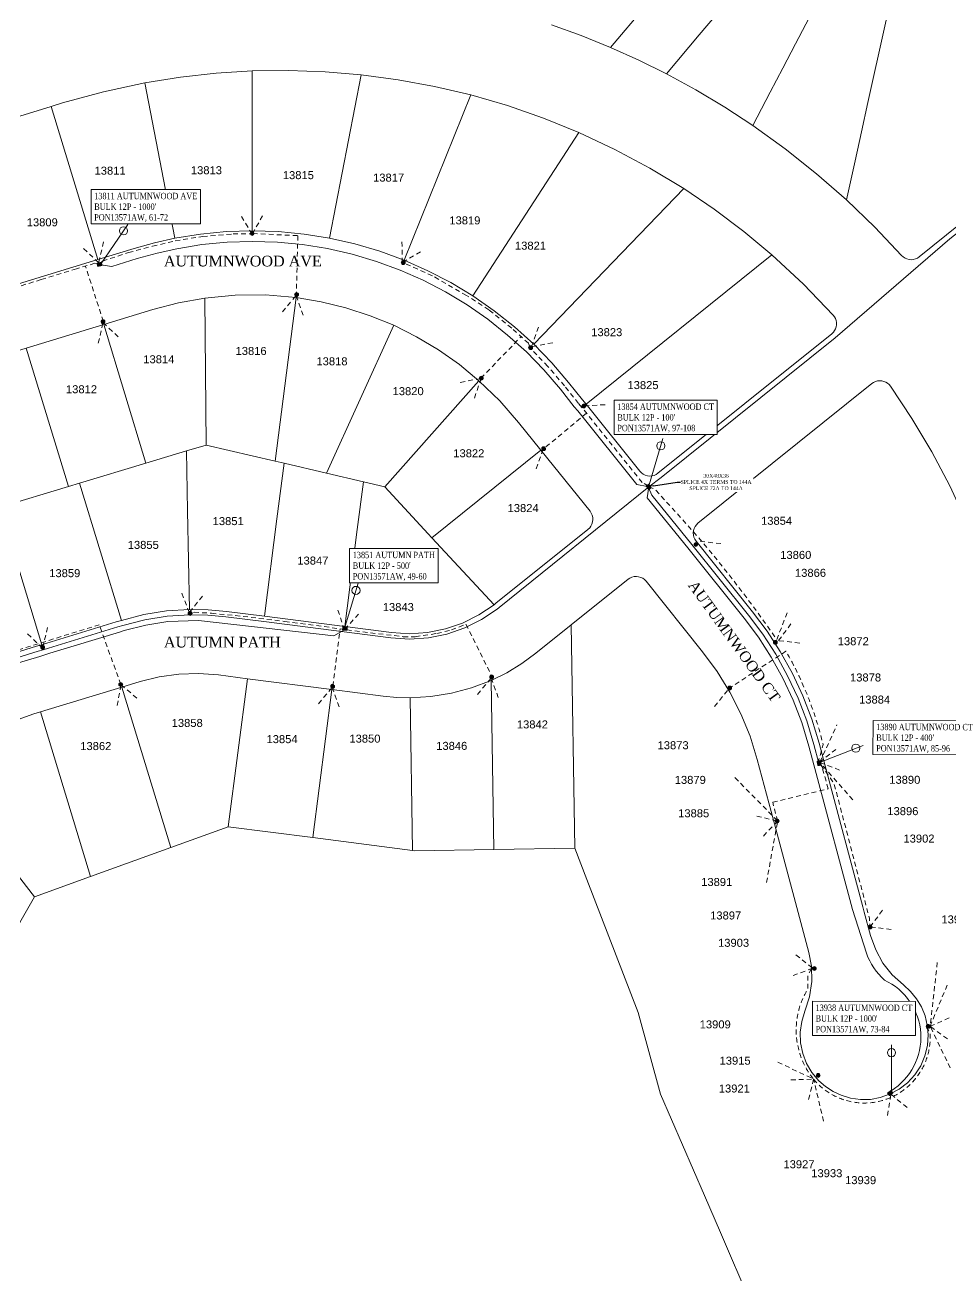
# Model space of a CAD drawing. Header units: feet. Extents: x 865220 to 2866543, y -2240498 to 973965.
# Drawn here: x 2857373 to 2858241, y 966160 to 967332 of the extents above; entities that cross this region are included whole.
import ezdxf
from ezdxf import colors
from ezdxf.entities.mleader import LeaderData, LeaderLine
from ezdxf.enums import TextEntityAlignment as Align
from ezdxf.lldxf.tags import DXFTag
from ezdxf.math import Vec2, Vec3

# ---------------------------------------------------------------- set-up
doc = ezdxf.new("R2010")
doc.units = ezdxf.units.FT
doc.header["$LTSCALE"] = 0.015
doc.header["$MEASUREMENT"] = 0
doc.linetypes.add('DASHED', pattern=[5, 3, -2])
for name, color, linetype in [('144A', 112, '144A'), ('72A', 112, '72A'), ('Dakota County Addresses', 7, 'Continuous'), ('Dakota County Parcels', 7, 'Continuous'), ('DETAIL', 7, 'Continuous'), ('DROP BURIED', 7, 'DASHED'), ('STREET NAME', 7, 'Continuous'), ('TAIL', 1, 'MST'), ('TELEPHONE STRUCT-PROP', 6, 'Continuous'), ('TERMINALS', 7, 'Continuous')]:
    doc.layers.add(name, color=color, linetype=linetype)
doc.layers.add('RUNNING LINE (UNDERGROUND)', color=10, linetype='Continuous', lineweight=40)
doc.styles.add('Dimensions 100', font='arial.ttf')
doc.styles.add('Line', font='txt.shx', dxfattribs={"height": 3})
doc.styles.add('SIMPLEX', font='times.ttf', dxfattribs={"width": 0.8})
doc.styles.get("Standard").update_dxf_attribs({"font": 'times.ttf'})
doc.styles.add('Utilities', font='arial.ttf', dxfattribs={"height": 2.5})
tags = doc.linetypes.add('144A', pattern='A,80,-5,["144A",Line,S=1.5,R=0,X=0,Y=-1.5],-24', length=109).pattern_tags.tags
tags[6] = DXFTag(74, 10)
tags = doc.linetypes.add('72A', pattern='A,80,-5,["72A",Line,S=1.5,R=0,X=0,Y=-1.5],-20', length=105).pattern_tags.tags
tags[6] = DXFTag(74, 10)
tags = doc.linetypes.add('MST', pattern='A,5,-5,5,-5,["TAIL",Line,S=1.5,R=0,X=0,Y=-1.5],-20', length=40).pattern_tags.tags
tags[10] = DXFTag(74, 10)

# ---------------------------------------------------------------- blocks, each defined once
blk = doc.blocks.new('ACMAP_ANN_TEMPLATE_Dakota County Addresses')
at = {"layer": 'Dakota County Addresses', "style": 'Dimensions 100'}
blk.add_attdef('DakotaCountyAddress', text='', height=50, dxfattribs=at).set_placement((0, 0), align=Align.CENTER)
blk = doc.blocks.new('Proposed FlowerPot')
at = {"lineweight": 5, "ltscale": 100, "true_color": 0xffffff}
h = blk.add_hatch(color=7, dxfattribs=at)
h.dxf.hatch_style = 1
h.paths.add_polyline_path([(-0.06, 0, 0.414214), (0, -0.06, 0.414214), (0.06, 0, 0.414214), (0, 0.06, 0.414214)])
at = {"lineweight": 5, "ltscale": 100}
blk.add_circle((0, 0), 0.0604, dxfattribs=at)
at = {"layer": 'RUNNING LINE (UNDERGROUND)', "color": 6, "lineweight": 5, "const_width": 0.00907, "flags": 128}
blk.add_lwpolyline([(-0.06, 0, -0.414214), (0, 0.06, -0.414214), (0.06, 0, -0.414214), (0, -0.06, -0.414214), (-0.06, 0)], format="xyb", dxfattribs=at)
at = {"color": 18, "linetype": 'ByBlock', "lineweight": 5, "ltscale": 100, "true_color": 0x000000, "style": 'Dimensions 100'}
blk.add_text('F', height=0.0744, dxfattribs=at).set_placement((-0.029, -0.037))
blk = doc.blocks.new('NEW HH')
at = {"ltscale": 40, "true_color": 0xffffff}
h = blk.add_hatch(color=7, dxfattribs=at)
h.dxf.hatch_style = 1
h.paths.add_polyline_path([(-0.061, -0.031, 0.414214), (-0.046, -0.046), (0.046, -0.046, 0.414214), (0.061, -0.031), (0.061, 0.031, 0.414214), (0.046, 0.046), (-0.046, 0.046, 0.414214), (-0.061, 0.031)])
at = {"layer": 'RUNNING LINE (UNDERGROUND)', "color": 6, "lineweight": 0, "const_width": 0.005, "flags": 128}
blk.add_lwpolyline([(-0.061, 0.031), (-0.061, -0.031, 0.414214), (-0.046, -0.046), (0.046, -0.046, 0.414214), (0.061, -0.031), (0.061, 0.031, 0.414214), (0.046, 0.046), (-0.046, 0.046, 0.414214)], format="xyb", close=True, dxfattribs=at)
at = {"layer": 'TELEPHONE STRUCT-PROP', "color": 18, "true_color": 0x000000, "style": 'Utilities'}
blk.add_text('HH', height=0.05, dxfattribs=at).set_placement((0, 0), align=Align.MIDDLE_CENTER)
blk = doc.blocks.new('TERMINAL')
at = {"lineweight": 5, "ltscale": 0.5, "flags": 128}
blk.add_lwpolyline([(-0.1, -0.6), (-0.1, 44.8)], dxfattribs=at)
at = {"lineweight": 5, "ltscale": 0.5}
blk.add_circle((-0.1, 37.6), 3.83, dxfattribs=at)

msp = doc.modelspace()

# ---------------------------------------------------------------- linework, layer by layer
at = {"layer": '144A', "lineweight": 5, "ltscale": 100, "flags": 128}
msp.add_lwpolyline([(2859065.3, 967615.8), (2859046.3, 967598.4), (2858959.9, 967522.2), (2858939.2, 967505.1), (2858930.3, 967498.5), (2858913.8, 967487.3), (2858896.7, 967476.8), (2858873.7, 967464.7), (2858850, 967454.1), (2858825.6, 967445.3), (2858780.4, 967430.5), (2858704.5, 967405.7), (2858598.6, 967370.1), (2858561, 967354.7), (2858524.3, 967337.3), (2858491.8, 967319.9), (2858460.1, 967301.1), (2858436.5, 967285.8), (2858413.4, 967269.6), (2858383.7, 967246.9), (2858351.6, 967221.1), (2858280.2, 967163.8), (2858260.2, 967147.8), (2858257.7, 967145.7), (2858240.2, 967131.8), (2858132.7, 967039), (2857969.6, 966908.2), (2857957.8, 966899.3)], dxfattribs=at)
at = {"layer": '72A', "lineweight": 5, "ltscale": 100, "flags": 128}
msp.add_lwpolyline([(2857957.8, 966899.3), (2857817.7, 966786.3), (2857815.8, 966784.8), (2857801.2, 966775), (2857785.4, 966767.1), (2857768.6, 966761.3), (2857751.3, 966757.8), (2857733.6, 966756.6), (2857716.2, 966757.7), (2857672.3, 966763.3), (2857596.9, 966773), (2857561.5, 966777.6), (2857544.5, 966779.1), (2857527.5, 966779.4), (2857506.4, 966778), (2857485.4, 966774.7), (2857464.8, 966769.4), (2857460.1, 966768), (2857395.1, 966748.1), (2857390.3, 966746.7), (2857385.5, 966745.2), (2857365.6, 966739.1), (2857344.2, 966731.8), (2857260.3, 966702.7), (2857237.3, 966740.3), (2857228.2, 966757.3), (2857220.5, 966774.8), (2857215.1, 966790.4), (2857197.8, 966847), (2857175.7, 966919.7), (2857153.5, 966992.3), (2857131.3, 967065), (2857100.9, 967164.7), (2857072.3, 967258.3), (2857047.4, 967339.9), (2857041.8, 967354), (2857033.9, 967367.1), (2857024, 967378.9), (2857012.5, 967388.7), (2856975.8, 967415.3)], dxfattribs=at)
at = {"layer": 'Dakota County Parcels', "lineweight": 5, "ltscale": 100}
for p, q in [((2857586.2, 967139.4), (2857586.2, 967289.2)), ((2857513.7, 967132.4), (2857485.4, 967278)), ((2857658.7, 967132.5), (2857688.4, 967285.6)), ((2857728.5, 967111.8), (2857791, 967266.7)), ((2857397.6, 967255.9), (2857323.2, 967233.2)), ((2857408.4, 967259.2), (2857397.6, 967255.9)), ((2857397.6, 967255.9), (2857441.4, 967112.5)), ((2857793.1, 967078.3), (2857892.4, 967231.4)), ((2857850.1, 967033), (2857990.8, 967178.9)), ((2857899.1, 966976.9), (2858073.4, 967116.8)), ((2857541.7, 967076.3), (2857542.9, 966938.5)), ((2857607.5, 966923.4), (2857627.2, 967076.8)), ((2857493, 967065.5), (2857446.9, 967051.4)), ((2857446.9, 967051.4), (2857374.2, 967029.2)), ((2857446.9, 967051.4), (2857486.5, 966921.5)), ((2857655.7, 966912.1), (2857718.8, 967050.8)), ((2858129.5, 967042.9), (2857966.5, 966912.1)), ((2857374.2, 967029.2), (2857301.5, 967007.1)), ((2857374.2, 967029.2), (2857413.8, 966899.6)), ((2857710.4, 966899.3), (2857798.7, 966998.8)), ((2858004, 966865.3), (2858167.1, 966996.1)), ((2857835.9, 966959.7), (2857856.8, 966933.6)), ((2857542.9, 966938.5), (2857524.5, 966933)), ((2857542.9, 966938.5), (2857607.5, 966923.4)), ((2857524.5, 966933), (2857486.5, 966921.5)), ((2857525.6, 966877), (2857524.5, 966933)), ((2857856.8, 966933.6), (2857754.6, 966851.6)), ((2857856.8, 966933.6), (2857902.8, 966876.4)), ((2857486.5, 966921.5), (2857424.2, 966902.7)), ((2857607.5, 966923.4), (2857616, 966921.4)), ((2857616, 966921.4), (2857609.3, 966869.3)), ((2857616, 966921.4), (2857655.7, 966912.1)), ((2857655.7, 966912.1), (2857690.4, 966904)), ((2857424.2, 966902.7), (2857413.8, 966899.6)), ((2857463.5, 966774.2), (2857424.2, 966902.7)), ((2857690.4, 966904), (2857684.6, 966859.3)), ((2857690.4, 966904), (2857710.4, 966899.3)), ((2857413.8, 966899.6), (2857349.5, 966880.2)), ((2857751, 966855.4), (2857710.4, 966899.3)), ((2857388.8, 966751.4), (2857349.5, 966880.2)), ((2857527.4, 966784.4), (2857525.6, 966877)), ((2857609.3, 966869.3), (2857597.6, 966778)), ((2857684.6, 966859.3), (2857672.9, 966768.3)), ((2857754.6, 966851.6), (2857751, 966855.4)), ((2857812.8, 966788.8), (2857754.6, 966851.6)), ((2857885.1, 966769.9), (2857938.5, 966812.7)), ((2857955.4, 966810.9), (2858008.4, 966744.7)), ((2857852.1, 966743.4), (2857885.1, 966769.9)), ((2857888.5, 966560.6), (2857885.1, 966769.9)), ((2857464, 966711.7), (2857481, 966716.9)), ((2857554.4, 966723), (2857581.6, 966719.5)), ((2857563.7, 966580.7), (2857581.6, 966719.5)), ((2857581.6, 966719.5), (2857660.9, 966709.3)), ((2857812.5, 966559.4), (2857810, 966717.8)), ((2857387.5, 966688.3), (2857464, 966711.7)), ((2857464, 966711.7), (2857509.9, 966561.3)), ((2857643.1, 966570.5), (2857660.9, 966709.3)), ((2857660.9, 966709.3), (2857709, 966703.2)), ((2857736.5, 966558.5), (2857734.2, 966701.6)), ((2857381.5, 966686.5), (2857387.5, 966688.3)), ((2857387.5, 966688.3), (2857434.6, 966534.1)), ((2858059.6, 966643.7), (2858077, 966578.7)), ((2857382, 966515.1), (2857287.1, 966637.6)), ((2857509.9, 966561.3), (2857563.7, 966580.7)), ((2857563.7, 966580.7), (2857643.1, 966570.5)), ((2858077, 966578.7), (2858107.9, 966463)), ((2857434.6, 966534.1), (2857509.9, 966561.3)), ((2857643.1, 966570.5), (2857736.5, 966558.5)), ((2857812.5, 966559.4), (2857888.5, 966560.6)), ((2857888.5, 966560.6), (2857899.7, 966531.3)), ((2857736.5, 966558.5), (2857738.5, 966558.2)), ((2857738.5, 966558.2), (2857812.5, 966559.4)), ((2857382, 966515.1), (2857434.6, 966534.1)), ((2857899.7, 966531.3), (2857947.9, 966406.6)), ((2857355.4, 966468.6), (2857382, 966515.1)), ((2858110.3, 966450.1), (2858107.9, 966463)), ((2857947.9, 966406.6), (2857968.8, 966330.2)), ((2857968.8, 966330.2), (2858010, 966235.2)), ((2858010, 966235.2), (2858025, 966200.5)), ((2858025, 966200.5), (2858071.3, 966093.6))]:
    msp.add_line(p, q, dxfattribs=at)
for points in [[(2858067.3, 967483.8), (2857993.8, 967396.5), (2857977.7, 967377.4), (2857961.6, 967358.3), (2857954.7, 967350), (2857922.1, 967311.2)], [(2858110.1, 967447.7), (2858037.4, 967361.3), (2858021.3, 967342.2), (2858005.2, 967323.1), (2857974.4, 967286.4)], [(2858150.3, 967419.5), (2858095.4, 967314.5), (2858083.6, 967291.9), (2858071.8, 967269.3), (2858055.4, 967238)], [(2858195, 967403.2), (2858163.4, 967259.5), (2858157.4, 967232.2), (2858151.4, 967204.9), (2858143.3, 967168.3)], [(2858623.3, 967384.4), (2858596.8, 967374.8), (2858559, 967359.2), (2858522.1, 967341.8), (2858489.3, 967324.3), (2858457.4, 967305.3), (2858433.7, 967289.9), (2858410.5, 967273.6), (2858380.6, 967250.8), (2858348.5, 967225), (2858277, 967167.7), (2858257.1, 967151.7), (2858254.5, 967149.6), (2858237.1, 967135.7), (2858211.3, 967115)], [(2857866.8, 967332.5), (2857894.6, 967322.4), (2857922.1, 967311.2)], [(2857922.1, 967311.2), (2857948.5, 967299.3), (2857974.4, 967286.4)], [(2857485.4, 967278), (2857518.8, 967283.4), (2857552.4, 967287.1), (2857586.2, 967289.2)], [(2857586.2, 967289.2), (2857620.3, 967289.7), (2857654.4, 967288.5), (2857688.4, 967285.6)], [(2857408.4, 967259.2), (2857446.6, 967269.7), (2857485.4, 967278)], [(2857688.4, 967285.6), (2857722.9, 967281), (2857757.1, 967274.7), (2857791, 967266.7)], [(2857974.4, 967286.4), (2858002, 967271.4), (2858029.1, 967255.2), (2858055.4, 967238)], [(2857791, 967266.7), (2857825.4, 967256.7), (2857859.2, 967244.9), (2857892.4, 967231.4)], [(2857892.4, 967231.4), (2857926.1, 967215.6), (2857959, 967198.1), (2857990.8, 967178.9)], [(2858055.4, 967238), (2858085.8, 967216.1), (2858115.1, 967192.9), (2858143.3, 967168.3)], [(2857990.8, 967178.9), (2858019.3, 967159.5), (2858046.9, 967138.8), (2858073.4, 967116.8)], [(2858143.3, 967168.3), (2858169.7, 967142.9), (2858194.9, 967116.3)], [(2857949.6, 966913.9), (2857899.1, 966976.9), (2857895.9, 966980.8), (2857882.7, 966997.3), (2857867, 967015.6), (2857850.1, 967033), (2857832.1, 967049.3), (2857813.1, 967064.4), (2857793.1, 967078.3), (2857772.3, 967090.8), (2857750.7, 967102), (2857728.5, 967111.8), (2857705.7, 967120.2), (2857682.4, 967127.1), (2857658.7, 967132.5), (2857634.7, 967136.3), (2857610.5, 967138.7), (2857586.2, 967139.4), (2857561.9, 967138.6), (2857537.7, 967136.3), (2857513.7, 967132.4), (2857494.5, 967128.2), (2857475.4, 967122.9), (2857441.4, 967112.5), (2857367, 967089.8)], [(2858073.4, 967116.8), (2858103, 967089.4), (2858130.9, 967060.3)], [(2858211.3, 967115), (2858209.7, 967113.8), (2858207.8, 967113), (2858205.9, 967112.5), (2858203.9, 967112.3), (2858201.9, 967112.5), (2858199.9, 967113), (2858198.1, 967113.8), (2858196.4, 967114.9), (2858194.9, 967116.3)], [(2857493, 967065.5), (2857517.1, 967071.9), (2857541.7, 967076.3)], [(2857541.7, 967076.3), (2857570.2, 967079), (2857598.7, 967079.2), (2857627.2, 967076.8)], [(2857627.2, 967076.8), (2857650.8, 967072.9), (2857674, 967067.2), (2857696.7, 967059.8), (2857718.8, 967050.8)], [(2858129.5, 967042.9), (2858131, 967044.3), (2858132.1, 967045.8), (2858133, 967047.5), (2858133.7, 967049.4), (2858134, 967051.3), (2858134, 967053.3), (2858133.7, 967055.2), (2858133, 967057.1), (2858132.1, 967058.8), (2858130.9, 967060.3)], [(2857718.8, 967050.8), (2857740.2, 967040.1), (2857760.7, 967027.8), (2857780.3, 967014), (2857798.7, 966998.8)], [(2857798.7, 966998.8), (2857818.2, 966980), (2857835.9, 966959.7)], [(2858184.4, 966993.7), (2858183.1, 966995.2), (2858181.6, 966996.5), (2858180, 966997.5), (2858178.2, 966998.2), (2858176.3, 966998.6), (2858174.3, 966998.8), (2858172.4, 966998.6), (2858170.5, 966998), (2858168.7, 966997.2), (2858167.1, 966996.1)], [(2858184.4, 966993.7), (2858204.5, 966963.5), (2858223.1, 966932.3), (2858240.1, 966900.2), (2858255.3, 966867.3)], [(2857949.6, 966913.9), (2857951, 966912.4), (2857952.7, 966911.2), (2857954.6, 966910.2), (2857956.6, 966909.7), (2857958.7, 966909.4), (2857960.8, 966909.6), (2857962.8, 966910.1), (2857964.7, 966910.9), (2857966.5, 966912.1)], [(2857900.9, 966859.5), (2857902.5, 966861), (2857903.7, 966862.6), (2857904.6, 966864.5), (2857905.2, 966866.5), (2857905.4, 966868.6), (2857905.3, 966870.7), (2857904.8, 966872.7), (2857904, 966874.6), (2857902.8, 966876.4)], [(2858004, 966865.3), (2858002.5, 966863.8), (2858001.3, 966862.1), (2858000.3, 966860.3), (2857999.7, 966858.3), (2857999.5, 966856.2), (2857999.7, 966854.1), (2858000.2, 966852.1), (2858001, 966850.2), (2858002.2, 966848.4)], [(2857900.9, 966859.5), (2857814.6, 966790.2), (2857812.8, 966788.8), (2857798.7, 966779.3), (2857783.4, 966771.7), (2857767.3, 966766.1), (2857750.6, 966762.8), (2857733.6, 966761.6), (2857716.6, 966762.7), (2857672.9, 966768.3), (2857597.6, 966778), (2857562, 966782.5), (2857544.8, 966784.1), (2857527.4, 966784.4), (2857505.8, 966783), (2857484.4, 966779.6), (2857463.5, 966774.2), (2857458.7, 966772.8), (2857393.6, 966752.9), (2857388.8, 966751.4), (2857384, 966750), (2857364, 966743.9), (2857342.4, 966736.5), (2857321.3, 966727.8)], [(2858117.4, 966342.5), (2858123.7, 966337.1), (2858130.6, 966332.5), (2858138.1, 966329), (2858147, 966326.3), (2858156.3, 966325.1), (2858165.6, 966325.2), (2858174.8, 966326.8), (2858183.6, 966329.9), (2858192.5, 966334.6), (2858200.5, 966340.8), (2858207.3, 966348.3), (2858212.8, 966356.7), (2858216.7, 966366), (2858219.1, 966375.8), (2858219.8, 966385.9), (2858219, 966394.8), (2858216.9, 966403.5), (2858213.5, 966411.8), (2858208.9, 966419.5), (2858203.2, 966426.4), (2858196.6, 966432.4), (2858186.1, 966441.9), (2858177.4, 966453), (2858170.6, 966465.4), (2858165.8, 966478.7), (2858159.9, 966500.8), (2858158.6, 966505.6), (2858124.5, 966633.2), (2858117.6, 966659.2), (2858110.7, 966681.5), (2858102.4, 966703.3), (2858092.5, 966724.5), (2858081.2, 966745), (2858068.8, 966764.1), (2858055.2, 966782.3), (2858002.2, 966848.4)], [(2857955.4, 966810.9), (2857953.9, 966812.4), (2857952.2, 966813.6), (2857950.4, 966814.5), (2857948.3, 966815.1), (2857946.3, 966815.4), (2857944.2, 966815.2), (2857942.1, 966814.7), (2857940.2, 966813.9), (2857938.5, 966812.7)], [(2857852.1, 966743.4), (2857838.8, 966733.7), (2857824.7, 966725.1), (2857810, 966717.8)], [(2858008.4, 966744.7), (2858021.9, 966726.4), (2858033.9, 966706.9), (2858044.2, 966686.6), (2858052.8, 966665.5), (2858059.6, 966643.7)], [(2857481, 966716.9), (2857499, 966721.3), (2857517.3, 966723.9), (2857535.9, 966724.4), (2857554.4, 966723)], [(2857810, 966717.8), (2857791.8, 966710.8), (2857772.9, 966705.8), (2857753.7, 966702.7), (2857734.2, 966701.6)], [(2857709, 966703.2), (2857721.6, 966702), (2857734.2, 966701.6)], [(2857287.1, 966637.6), (2857309, 966653), (2857332.1, 966666.4), (2857356.4, 966677.6), (2857381.5, 966686.5)], [(2858104.3, 966407.7), (2858108.6, 966421.4), (2858110.7, 966435.7), (2858110.3, 966450.1)], [(2858104.3, 966407.7), (2858101.3, 966398.1), (2858099.9, 966388.2), (2858100.2, 966378.1), (2858102.2, 966368.2), (2858105.8, 966358.9), (2858110.9, 966350.2), (2858117.4, 966342.5)]]:
    msp.add_lwpolyline(points, dxfattribs=at)
at = {"layer": 'DROP BURIED', "lineweight": 5, "ltscale": 100}
for points in [[(2857595.9, 967153.5), (2857586, 967136.1), (2857575.9, 967153.3)], [(2857443.3, 967108), (2857445.9, 967111), (2857470.2, 967118.9), (2857492.7, 967125), (2857514, 967129.9), (2857539.7, 967134.1), (2857568.3, 967136.4), (2857585.8, 967136.4)], [(2857586.6, 967136.8), (2857628.9, 967134.8), (2857627.5, 967079.6)], [(2857446.7, 967128.9), (2857442.2, 967109.4), (2857427.6, 967123.1)], [(2857743.9, 967119.8), (2857726.8, 967109.6), (2857726.5, 967129.6)], [(2857443, 967107.8), (2857438.6, 967108.9), (2857421.3, 967103.7), (2857388.3, 967093.6), (2857345.7, 967080.6), (2857294, 967064.9), (2857286.8, 967062.4), (2857300.8, 967009.6)], [(2857446.6, 967054.4), (2857429.9, 967106)], [(2857846.6, 967029.6), (2857845.2, 967033.9), (2857829.4, 967048), (2857808, 967065.2), (2857787, 967078.8), (2857755, 967097.3), (2857727.9, 967109.3)], [(2857614.4, 967063.4), (2857627.3, 967078.6), (2857634.1, 967059.8)], [(2857441.8, 967033.9), (2857446.3, 967053.3), (2857460.9, 967039.7)], [(2857867.8, 967034.5), (2857848.1, 967030.7), (2857854.7, 967049.6)], [(2857800.5, 967001.2), (2857837.8, 967039.7)], [(2857957.4, 966900.2), (2857951.8, 966903.4), (2857895.2, 966973.7), (2857892, 966977.6), (2857878.9, 966994.1), (2857863.3, 967012.3), (2857846.6, 967029.4), (2857846.2, 967029.8)], [(2857781.2, 966997.3), (2857800.9, 967001), (2857794.2, 966982.1)], [(2857916.9, 966976.3), (2857896.9, 966975.4)], [(2857899.5, 966968.4), (2857859.4, 966935)], [(2857859, 966934.6), (2857852.1, 966915.8)], [(2858025.4, 966846.1), (2858005.5, 966848.4)], [(2857539.6, 966797), (2857527.2, 966781.4), (2857519.9, 966800)], [(2857685.9, 966780.1), (2857672.5, 966765.3), (2857666.3, 966784.3)], [(2857527.1, 966779.8), (2857531.6, 966781.8), (2857547.9, 966780.9), (2857577.6, 966777.9), (2857616.6, 966773.1), (2857653.7, 966768.3), (2857674.8, 966765.3), (2857697, 966762.5), (2857727.7, 966758.9), (2857739, 966758.9), (2857759.3, 966761.9), (2857772.9, 966765.2), (2857786.5, 966770.5), (2857810.9, 966721.7)], [(2858099.4, 966752.9), (2858079.5, 966755.2), (2858091.5, 966771.3)], [(2857442.8, 966770.1), (2857322.8, 966732.8), (2857265.4, 966708.7), (2857259.2, 966702.6)], [(2857394.2, 966767.6), (2857389.7, 966748.1), (2857375.1, 966761.8)], [(2857462.9, 966714.1), (2857442.8, 966770.1)], [(2857661.6, 966712.5), (2857668.6, 966766.2)], [(2857459.5, 966694.3), (2857463.1, 966713.9), (2857478.3, 966701)], [(2857797.3, 966704.8), (2857810.2, 966720.1), (2857817, 966701.3)], [(2857648.2, 966696.1), (2857661.1, 966711.4), (2857667.9, 966692.5)], [(2858031.7, 966708.6), (2858019.2, 966692.9)], [(2858136.7, 966633.9), (2858118.1, 966641.2), (2858133.8, 966653.6)], [(2858078.7, 966585.9), (2858074.1, 966603.7), (2858126.1, 966616.3), (2858119.7, 966638.9)], [(2858059.2, 966590.7), (2858078.7, 966586.1), (2858065, 966571.6)], [(2858185.2, 966484.5), (2858165.3, 966486.8), (2858177.3, 966502.8)], [(2858095.9, 966460.8), (2858111.4, 966448.1), (2858092.7, 966441)], [(2858237.8, 966381.8), (2858221.7, 966393.7), (2858240.1, 966401.7)], [(2858091.1, 966343.5), (2858112.4, 966344.1), (2858107.6, 966324.6)], [(2858181.7, 966310.1), (2858185, 966329.9), (2858200.4, 966317.2)]]:
    msp.add_lwpolyline(points, dxfattribs=at)
at = {"layer": 'DROP BURIED', "lineweight": 5, "ltscale": 100, "flags": 128}
for points in [[(2858087.6, 966781.3), (2858077.9, 966756.3, 0.024357), (2858003.3, 966853.3), (2857963.8, 966897.1), (2857958.5, 966898.9)], [(2858116.5, 966640.3), (2858121.3, 966657.8, 0.071496), (2858086.5, 966745.3), (2858033.7, 966710.7)], [(2858110.4, 966447.7), (2858106.9, 966441.1), (2858106.9, 966428.5, 0.317634), (2858112.4, 966344.1)], [(2858112.4, 966344.1, 0.726626), (2858221.6, 966387.4), (2858218.2, 966392.5)]]:
    msp.add_lwpolyline(points, format="xyb", dxfattribs=at)
for points in [[(2858118.1, 966641.2), (2858134.3, 966676.2)], [(2858149.2, 966606), (2858118.1, 966641.2)], [(2858119.1, 966638.8), (2858131.6, 966621.2), (2858164.7, 966494.9), (2858165.3, 966486.8)], [(2858038.7, 966626.8), (2858078.7, 966586.1)], [(2858068.3, 966528.5), (2858078.7, 966586.1)], [(2858228.4, 966453.5), (2858221.7, 966393.7), (2858237.8, 966432.7)], [(2858240.5, 966354.6), (2858221.7, 966393.7)], [(2858078.9, 966360.1), (2858112.4, 966344.1)], [(2858121.7, 966304.6), (2858112.4, 966344.1)]]:
    msp.add_lwpolyline(points, dxfattribs=at)
at = {"layer": 'TAIL', "lineweight": 5, "ltscale": 100, "flags": 128}
for points in [[(2857956.5, 966899.6), (2857946.7, 966901.5), (2857891.3, 966970.6), (2857888.1, 966974.5), (2857875, 966990.9), (2857859.6, 967008.9), (2857843.2, 967025.8), (2857825.6, 967041.6), (2857807.1, 967056.4), (2857787.7, 967069.9), (2857767.4, 967082.1), (2857746.4, 967093), (2857724.8, 967102.6), (2857702.6, 967110.7), (2857679.9, 967117.4), (2857656.8, 967122.7), (2857633.4, 967126.4), (2857609.9, 967128.7), (2857586.2, 967129.4), (2857562.6, 967128.7), (2857539, 967126.4), (2857515.6, 967122.6), (2857496.9, 967118.4), (2857478.2, 967113.3), (2857454.4, 967105.8), (2857444.2, 967107.5)], [(2858117.4, 966640.4), (2858112.7, 966657.8), (2858106, 966679.9), (2858097.8, 966701.4), (2858088, 966722.3), (2858076.9, 966742.4), (2858064.7, 966761.2), (2858051.3, 966779.2), (2857998.3, 966845.3), (2857960.8, 966891.4), (2857957.7, 966898.7)], [(2857672.5, 966765.3), (2857662.5, 966759.6), (2857535.9, 966774.1), (2857506.9, 966773), (2857486.5, 966769.8), (2857466.2, 966764.6), (2857461.6, 966763.2), (2857396.5, 966743.3), (2857391.7, 966741.9), (2857387, 966740.4), (2857367.1, 966734.4), (2857345.8, 966727.1), (2857271.7, 966701.3), (2857260.1, 966702)]]:
    msp.add_lwpolyline(points, dxfattribs=at)
msp.add_lwpolyline([(2858185, 966333.2, 0.596764), (2858178.8, 966437, -0.124805), (2858162, 966462.2), (2858148.9, 966503), (2858114.8, 966630.6), (2858107.9, 966656.4), (2858101.3, 966678.3), (2858093.2, 966699.4), (2858083.6, 966720), (2858072.6, 966739.8), (2858060.6, 966758.4), (2858047.3, 966776.2), (2857994.4, 966842.2), (2857956.4, 966889.2), (2857957.9, 966899.4)], format="xyb", dxfattribs=at)

# ---------------------------------------------------------------- block references
at = {"lineweight": 5, "ltscale": 100, "xscale": 30, "yscale": 30, "zscale": 30}
for p in [(2857586.1, 967136.9), (2857727.7, 967109.6), (2857627.7, 967079.6), (2857446.2, 967054.3), (2857847.1, 967029.8), (2857800.9, 967001.2), (2857897.1, 966975.2), (2857859.3, 966935.1), (2858002, 966845.3), (2857527.9, 966780.7), (2857389.7, 966748.9), (2858076.5, 966753.6), (2857462.9, 966714.1), (2857661.5, 966712.3), (2857810.6, 966721.1), (2858033.7, 966710.7), (2858078.3, 966586.1), (2858165.4, 966486.8), (2858113.1, 966447.8), (2858219.9, 966393.6), (2858116.7, 966347.6)]:
    msp.add_blockref('Proposed FlowerPot', p, dxfattribs=at)
at = {"lineweight": 5, "ltscale": 100}
for p, xscale, yscale, zscale, rotation in [((2857443, 967107.9), 39.99999999999999, 39.99999999999999, 39.99999999999999, 11.49323185236715), ((2857957.8, 966899.3), 39.99999999999998, 39.99999999999998, 39.99999999999998, 303.8137637864681), ((2857673, 966766.5), 39.99999999999999, 39.99999999999999, 39.99999999999999, 359.0731336726544), ((2858117.5, 966640.3), 39.99999999999999, 39.99999999999999, 39.99999999999999, 282.0040589014522), ((2858184.2, 966331.1), 39.99999999999999, 39.99999999999999, 39.99999999999999, 215.7189362969827)]:
    msp.add_blockref('NEW HH', p, dxfattribs=dict(at, xscale=xscale, yscale=yscale, zscale=zscale, rotation=rotation))
at = {"layer": 'Dakota County Addresses', "lineweight": 5, "ltscale": 100, "xscale": 0.15, "yscale": 0.15, "zscale": 0.15}
for p, values in [((2857452.9, 967192), {'DakotaCountyAddress': '13811'}), ((2857543.2, 967192.4), {'DakotaCountyAddress': '13813'}), ((2857629.4, 967187.8), {'DakotaCountyAddress': '13815'}), ((2857714, 967185.5), {'DakotaCountyAddress': '13817'}), ((2857389.3, 967143.6), {'DakotaCountyAddress': '13809'}), ((2857785.5, 967145.4), {'DakotaCountyAddress': '13819'}), ((2857847, 967121.7), {'DakotaCountyAddress': '13821'}), ((2857918.5, 967040.6), {'DakotaCountyAddress': '13823'}), ((2857585.1, 967023), {'DakotaCountyAddress': '13816'}), ((2857498.6, 967015.2), {'DakotaCountyAddress': '13814'}), ((2857660.9, 967013.3), {'DakotaCountyAddress': '13818'}), ((2857426.1, 966987.1), {'DakotaCountyAddress': '13812'}), ((2857952.5, 966991), {'DakotaCountyAddress': '13825'}), ((2857732.3, 966985.3), {'DakotaCountyAddress': '13820'}), ((2857789.2, 966927.1), {'DakotaCountyAddress': '13822'}), ((2857840.1, 966875.7), {'DakotaCountyAddress': '13824'}), ((2857563.6, 966863.5), {'DakotaCountyAddress': '13851'}), ((2858077.7, 966863.8), {'DakotaCountyAddress': '13854'}), ((2857484, 966841.2), {'DakotaCountyAddress': '13855'}), ((2857643, 966826.5), {'DakotaCountyAddress': '13847'}), ((2858095.7, 966831.8), {'DakotaCountyAddress': '13860'}), ((2857410.4, 966814.7), {'DakotaCountyAddress': '13859'}), ((2858109.5, 966815), {'DakotaCountyAddress': '13866'}), ((2857723.1, 966782.9), {'DakotaCountyAddress': '13843'}), ((2858149.6, 966750.9), {'DakotaCountyAddress': '13872'}), ((2858161.1, 966716.9), {'DakotaCountyAddress': '13878'}), ((2858169.6, 966696.2), {'DakotaCountyAddress': '13884'}), ((2857525.2, 966674.3), {'DakotaCountyAddress': '13858'}), ((2857848.8, 966672.9), {'DakotaCountyAddress': '13842'}), ((2857614.1, 966659.1), {'DakotaCountyAddress': '13854'}), ((2857691.8, 966659.6), {'DakotaCountyAddress': '13850'}), ((2857439.5, 966652.6), {'DakotaCountyAddress': '13862'}), ((2857773.2, 966652.8), {'DakotaCountyAddress': '13846'}), ((2857980.7, 966653.4), {'DakotaCountyAddress': '13873'}), ((2857996.8, 966620.9), {'DakotaCountyAddress': '13879'}), ((2858197.9, 966621), {'DakotaCountyAddress': '13890'}), ((2858000, 966589.6), {'DakotaCountyAddress': '13885'}), ((2858196.1, 966591.6), {'DakotaCountyAddress': '13896'}), ((2858211.2, 966565.9), {'DakotaCountyAddress': '13902'}), ((2858021.6, 966525.2), {'DakotaCountyAddress': '13891'}), ((2858030, 966493.8), {'DakotaCountyAddress': '13897'}), ((2858246.8, 966490.1), {'DakotaCountyAddress': '13908'}), ((2858037.4, 966468.2), {'DakotaCountyAddress': '13903'}), ((2858020.2, 966391.7), {'DakotaCountyAddress': '13909'}), ((2858038.8, 966357.7), {'DakotaCountyAddress': '13915'}), ((2858038.1, 966331.6), {'DakotaCountyAddress': '13921'}), ((2858098.7, 966260.6), {'DakotaCountyAddress': '13927'}), ((2858124.8, 966252.2), {'DakotaCountyAddress': '13933'}), ((2858156.5, 966245.7), {'DakotaCountyAddress': '13939'})]:
    msp.add_blockref('ACMAP_ANN_TEMPLATE_Dakota County Addresses', p, dxfattribs=at).add_auto_attribs(values)
at = {"layer": 'TERMINALS', "lineweight": 5, "ltscale": 100}
for p, rotation in [((2857444.2, 967108.3), 325.4739553094332), ((2857958.5, 966901.7), 343.3723245506587), ((2857672.7, 966766.2), 343.3723245506587), ((2858117.1, 966640.5), 291.4926937853274)]:
    msp.add_blockref('TERMINAL', p, dxfattribs=dict(at, rotation=rotation))
msp.add_blockref('TERMINAL', (2858185.5, 966331.4), dxfattribs=at)

# ---------------------------------------------------------------- texts
at = {"layer": 'STREET NAME', "lineweight": 5, "ltscale": 100, "char_height": 10, "attachment_point": 1}
for s, insert in [('AUTUMNWOOD AVE', (2857503.3, 967116)), ('AUTUMN PATH', (2857503.3, 966758.8))]:
    msp.add_mtext(s, dxfattribs=dict(at, insert=insert))
at = {"layer": 'STREET NAME', "lineweight": 5, "ltscale": 100, "insert": (2858002.3, 966812.9), "char_height": 10, "attachment_point": 1, "rotation": 305.7591}
msp.add_mtext('AUTUMNWOOD CT', dxfattribs=at)

# ---------------------------------------------------------------- next in the draw order: texts
at = {"layer": 'TERMINALS', "lineweight": 5, "ltscale": 100, "char_height": 6, "attachment_point": 1, "style": 'SIMPLEX', "bg_fill": 19, "box_fill_scale": 1.5, "bg_fill_color": 256, "bg_fill_transparency": 0}
for s, insert in [("13811 AUTUMNWOOD AVE\\PBULK 12P - 1000'\\PPON13571AW, 61-72", (2857438, 967175)), ("13854 AUTUMNWOOD CT\\PBULK 12P - 100'\\PPON13571AW, 97-108", (2857928.4, 966977.5)), ("13851 AUTUMN PATH\\PBULK 12P - 500'\\PPON13571AW, 49-60", (2857680.4, 966838.5))]:
    msp.add_mtext(s, dxfattribs=dict(at, insert=insert))
at = {"layer": 'TERMINALS', "lineweight": 5, "ltscale": 100, "char_height": 6, "attachment_point": 1, "rotation": 359.9151, "style": 'SIMPLEX', "bg_fill": 19, "box_fill_scale": 1.5, "bg_fill_color": 256, "bg_fill_transparency": 0}
for s, insert in [("13890 AUTUMNWOOD CT\\PBULK 12P - 400'\\PPON13571AW, 85-96", (2858171.1, 966677.3)), ("13938 AUTUMNWOOD CT\\PBULK 12P - 1000'\\PPON13571AW, 73-84", (2858114.3, 966414.1))]:
    msp.add_mtext(s, dxfattribs=dict(at, insert=insert))

# ---------------------------------------------------------------- next in the draw order: leaders
at = {"layer": 'DETAIL', "lineweight": 5, "ltscale": 100}
ml = msp.add_multileader_mtext('Standard', dxfattribs=at)
ml.set_content('30X48X36\\PSPLICE 4X TERMS TO 144A\\PSPLICE 72A TO 144A', color=256)
ml.set_leader_properties()
ml.build(insert=Vec2(0, 0))
ml.multileader.update_dxf_attribs({"has_text_frame": 1, "text_left_attachment_type": 2, "text_right_attachment_type": 2, "dogleg_length": 3})
ctx = ml.context
ctx.base_point, ctx.char_height, ctx.landing_gap_size, ctx.plane_origin = Vec3(2857987.5, 966903.8), 3.5, 1.5, Vec3(2857982.5, 966932.8)
ctx.left_attachment, ctx.right_attachment, ctx.text_align_type = 2, 2, 1
notes = []
notes.append((ctx, [(1, (1, 1, 0), (2857984.5, 966903.8), (1, 0), 3, [(0, [(2857958.3, 966899.8)], 0, [])])]))
ctx.mtext.insert, ctx.mtext.alignment, ctx.mtext.flow_direction = Vec3(2858021, 966911.5), 2, 5
ctx.mtext.has_bg_fill, ctx.mtext.bg_color, ctx.mtext.bg_scale_factor, ctx.mtext.bg_transparency, ctx.mtext.use_window_bg_color = 1, -1027028792, 1.5, 0, 1
for ctx, leaders in notes:
    for number, flags, end, landing, length, lines in leaders:
        leader = LeaderData()
        leader.index, (leader.has_last_leader_line, leader.has_dogleg_vector, leader.attachment_direction) = number, flags
        leader.last_leader_point, leader.dogleg_vector, leader.dogleg_length = Vec3(end), Vec3(landing), length
        for number, points, colour, breaks in lines:
            line = LeaderLine()
            line.index, line.vertices, line.color, line.breaks = number, Vec3.list(points), colors.encode_raw_color(colour), breaks
            leader.lines.append(line)
        ctx.leaders.append(leader)

doc.saveas('drawing.dxf')
